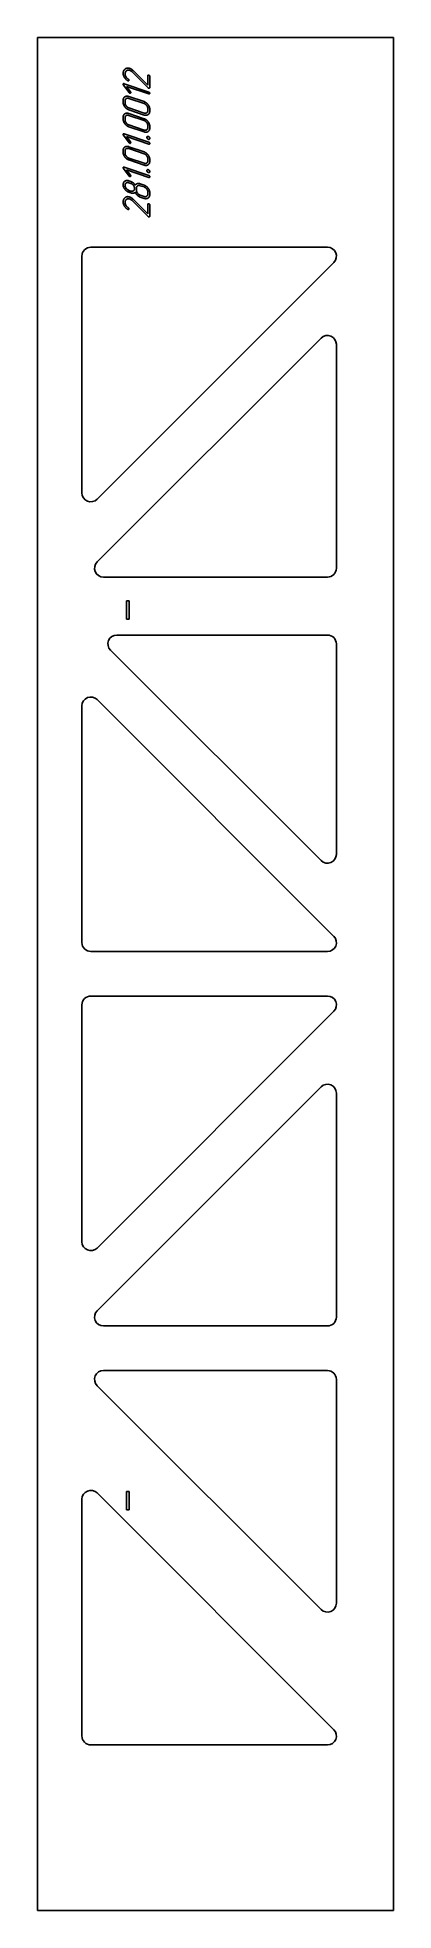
# Model space of a CAD drawing. Header units: millimetres. Extents: x 76 to 476, y 74 to 2178.
import ezdxf

# ---------------------------------------------------------------- set-up
doc = ezdxf.new("R2010")
doc.units = ezdxf.units.MM
doc.linetypes.add('K5LT_BASIC', pattern=[0])
doc.layers.add('Engraving', color=7, linetype='Continuous')

msp = doc.modelspace()

# ---------------------------------------------------------------- linework, layer by layer
at = {"color": 150, "linetype": 'K5LT_BASIC', "lineweight": 25, "true_color": 0x0080ff}
for p, q in [((75.9, 2177.6), (75.9, 74.3)), ((75.9, 2177.6), (475.9, 2177.6)), ((475.9, 2177.6), (475.9, 74.3)), ((401.8, 1942.1), (135.9, 1942.1)), ((125.9, 1932.1), (125.9, 1666.2)), ((143, 1659.2), (408.9, 1925)), ((394.6, 1840), (143, 1588.7)), ((411.7, 1581.6), (411.7, 1833)), ((150.1, 1571.6), (401.7, 1571.6)), ((178.9, 1544.9), (175.9, 1544.9)), ((175.9, 1544.9), (175.9, 1524.4)), ((178.9, 1524.4), (178.9, 1544.9)), ((175.9, 1524.4), (178.9, 1524.4)), ((401.7, 1506.6), (165.1, 1506.6)), ((411.7, 1260.3), (411.7, 1496.6)), ((158, 1489.6), (394.6, 1253.2)), ((408.9, 1168.2), (143, 1434.1)), ((125.9, 1427), (125.9, 1161.2)), ((135.9, 1151.2), (401.8, 1151.2)), ((401.8, 1101.2), (135.9, 1101.2)), ((125.9, 1091.2), (125.9, 825.3)), ((143, 818.2), (408.9, 1084.1)), ((394.6, 999.1), (143, 747.8)), ((411.7, 740.7), (411.7, 992.1)), ((150.1, 730.7), (401.7, 730.7)), ((401.7, 680.7), (150.1, 680.7)), ((143, 663.6), (394.6, 412.3)), ((411.7, 419.4), (411.7, 670.7)), ((125.9, 536.1), (125.9, 270.3)), ((408.9, 277.3), (143, 543.2)), ((175.9, 544.9), (175.9, 524.4)), ((178.9, 544.9), (175.9, 544.9)), ((178.9, 524.4), (178.9, 544.9)), ((175.9, 524.4), (178.9, 524.4)), ((135.9, 260.3), (401.8, 260.3)), ((475.9, 74.3), (75.9, 74.3))]:
    msp.add_line(p, q, dxfattribs=at)
for centre, start, end in [((135.9, 1932.1), 90, 180), ((401.8, 1932.1), 315, 90), ((401.7, 1833), 0, 134.9746), ((135.9, 1666.2), 180, 315), ((150.1, 1581.6), 134.9746, 270), ((401.7, 1581.6), 270, 0), ((165.1, 1496.6), 90, 225.0254), ((401.7, 1496.6), 0, 90), ((135.9, 1427), 45, 180), ((401.7, 1260.3), 225.0254, 0), ((135.9, 1161.2), 180, 270), ((401.8, 1161.2), 270, 45), ((135.9, 1091.2), 90, 180), ((401.8, 1091.2), 315, 90), ((401.7, 992.1), 0, 134.9746), ((135.9, 825.3), 180, 315), ((150.1, 740.7), 134.9746, 270), ((401.7, 740.7), 270, 0), ((150.1, 670.7), 90, 225.0254), ((401.7, 670.7), 0, 90), ((135.9, 536.1), 45, 180), ((401.7, 419.4), 225.0254, 0), ((401.8, 270.3), 270, 45), ((135.9, 270.3), 180, 270)]:
    msp.add_arc(centre, 10, start, end, dxfattribs=at)
at = {"layer": 'Engraving', "color": 150, "linetype": 'K5LT_BASIC', "lineweight": 25, "true_color": 0x0080ff}
for p, q in [((201, 2116.3), (173.3, 2125.7)), ((177.3, 2129), (177.6, 2128.8)), ((181.1, 2139.9), (181.9, 2139.3)), ((181.9, 2139.3), (182.7, 2138.6)), ((182.7, 2138.6), (200.4, 2120.9)), ((199.9, 2123.9), (183.9, 2140)), ((199.9, 2134.7), (199.9, 2123.9)), ((202.1, 2121.2), (202.1, 2133.9)), ((172.2, 2107), (172.2, 2104.9)), ((172.5, 2124.2), (178.9, 2115.6)), ((174.3, 2106.3), (174.3, 2104.2)), ((180.4, 2116.6), (175.8, 2122.7)), ((175.8, 2122.7), (201, 2114.2)), ((195.7, 2105.5), (178.6, 2111.3)), ((195.7, 2103.4), (178.6, 2109.2)), ((172.2, 2088), (172.2, 2085.9)), ((174.3, 2087.3), (174.3, 2085.1)), ((178.6, 2098.5), (195.7, 2092.7)), ((178.6, 2096.3), (195.7, 2090.5)), ((195.7, 2086.4), (178.6, 2092.2)), ((195.7, 2084.3), (178.6, 2090.1)), ((199.9, 2095.5), (199.9, 2097.6)), ((202.1, 2094.8), (202.1, 2096.9)), ((172.5, 2067.8), (178.9, 2059.3)), ((201, 2060), (173.3, 2069.4)), ((180.4, 2060.3), (175.8, 2066.4)), ((175.8, 2066.4), (201, 2057.8)), ((178.6, 2079.4), (195.7, 2073.6)), ((178.6, 2077.3), (195.7, 2071.5)), ((199.9, 2076.4), (199.9, 2078.6)), ((202.1, 2075.7), (202.1, 2077.9)), ((172.2, 2050.7), (172.2, 2048.6)), ((174.3, 2050), (174.3, 2047.8)), ((195.7, 2049.1), (178.6, 2054.9)), ((195.7, 2047), (178.6, 2052.8)), ((178.6, 2042.1), (195.7, 2036.3)), ((199.9, 2039.1), (199.9, 2041.3)), ((202.1, 2038.4), (202.1, 2040.5)), ((172.5, 2030.5), (178.9, 2022)), ((201, 2022.7), (173.3, 2032.1)), ((180.4, 2023), (175.8, 2029.1)), ((175.8, 2029.1), (201, 2020.5)), ((178.6, 2040), (195.7, 2034.2)), ((172.2, 2012.3), (172.2, 2011.6)), ((172.2, 2011.6), (172.3, 2010.9)), ((172.3, 2010.9), (172.6, 2009.7)), ((177.2, 2016.9), (176.1, 2017)), ((177.9, 2016.8), (177.2, 2016.9)), ((178.6, 2016.5), (177.9, 2016.8)), ((180.8, 2015.8), (178.6, 2016.5)), ((180.8, 2013.7), (178.6, 2014.4)), ((178.6, 2005.9), (180.8, 2005.1)), ((178.6, 2003.8), (180.7, 2003)), ((187.1, 2008.3), (187.1, 2006.2)), ((195.7, 2011.8), (191.4, 2013.3)), ((195.7, 2009.7), (191.4, 2011.1)), ((191.4, 2000.5), (195.7, 1999)), ((191.4, 1998.3), (195.7, 1996.9)), ((199.9, 2001.8), (199.9, 2004)), ((202.1, 2001.1), (202.1, 2003.2)), ((177.3, 1984.5), (177.6, 1984.3)), ((181.1, 1995.4), (181.9, 1994.9)), ((181.9, 1994.9), (182.7, 1994.1)), ((182.7, 1994.1), (200.4, 1976.4)), ((199.9, 1979.5), (183.9, 1995.5)), ((199.9, 1990.2), (199.9, 1979.5)), ((202.1, 1976.7), (202.1, 1989.5))]:
    msp.add_line(p, q, dxfattribs=at)
for points in [[(174.3, 2142.1), (172.2, 2140.4), (172.2, 2137.4)], [(172.2, 2137.4), (172.2, 2135.2), (173.4, 2133.1)], [(172.5, 2125.7), (172.2, 2125.4), (172.2, 2125)], [(172.2, 2125), (172.2, 2124.6), (172.5, 2124.2)], [(173.3, 2125.7), (172.8, 2125.9), (172.5, 2125.7)], [(173.4, 2133.1), (174.7, 2130.8), (177.3, 2129)], [(179.5, 2142.9), (176.5, 2143.9), (174.3, 2142.1)], [(174.4, 2136.8), (174.4, 2137.8), (174.8, 2138.7)], [(175.2, 2133.7), (174.4, 2135.3), (174.4, 2136.8)], [(174.8, 2138.7), (175.2, 2139.6), (175.9, 2140.2)], [(178, 2130.7), (176, 2132.2), (175.2, 2133.7)], [(175.9, 2140.2), (177.4, 2141.4), (179.5, 2140.7)], [(177.6, 2128.8), (178.1, 2128.6), (178.4, 2128.9)], [(178.5, 2130.2), (178.3, 2130.5), (178, 2130.7)], [(178.4, 2128.9), (178.7, 2129.1), (178.7, 2129.5)], [(178.7, 2129.5), (178.6, 2129.9), (178.5, 2130.2)], [(181.6, 2141.9), (180.6, 2142.5), (179.5, 2142.9)], [(179.5, 2140.7), (180.3, 2140.4), (181.1, 2139.9)], [(183.9, 2140), (182.6, 2141.2), (181.6, 2141.9)], [(200.3, 2135.3), (199.9, 2135.1), (199.9, 2134.7)], [(201, 2135.4), (200.6, 2135.5), (200.3, 2135.3)], [(201.7, 2134.8), (201.4, 2135.2), (201, 2135.4)], [(202.1, 2133.9), (202.1, 2134.5), (201.7, 2134.8)], [(174.1, 2110.9), (172.2, 2109.7), (172.2, 2107)], [(172.2, 2104.9), (172.2, 2102.2), (174.1, 2099.7)], [(178.6, 2111.3), (175.9, 2112.2), (174.1, 2110.9)], [(175.6, 2108.9), (174.3, 2108.1), (174.3, 2106.3)], [(174.3, 2104.2), (174.3, 2102.4), (175.6, 2100.8)], [(178.6, 2109.2), (176.9, 2109.7), (175.6, 2108.9)], [(178.9, 2115.6), (179.5, 2115.1), (179.7, 2115.1)], [(179.7, 2115.1), (180.1, 2114.9), (180.4, 2115.1)], [(180.7, 2115.8), (180.7, 2116.2), (180.4, 2116.6)], [(180.4, 2115.1), (180.7, 2115.3), (180.7, 2115.8)], [(200.2, 2102.1), (198.3, 2104.6), (195.7, 2105.5)], [(198.7, 2101), (197.5, 2102.7), (195.7, 2103.4)], [(200.4, 2120.9), (200.6, 2120.6), (200.9, 2120.5)], [(200.9, 2120.5), (201.4, 2120.4), (201.7, 2120.6)], [(201.8, 2115.7), (201.5, 2116.1), (201, 2116.3)], [(201, 2114.2), (201.5, 2114), (201.8, 2114.2)], [(201.7, 2120.6), (202.1, 2120.8), (202.1, 2121.2)], [(202.1, 2114.9), (202.1, 2115.4), (201.8, 2115.7)], [(201.8, 2114.2), (202.1, 2114.7), (202.1, 2114.9)], [(174.1, 2091.9), (172.2, 2090.6), (172.2, 2088)], [(172.2, 2085.9), (172.2, 2083.2), (174.1, 2080.7)], [(174.1, 2099.7), (176, 2097.2), (178.6, 2096.3)], [(178.6, 2092.2), (175.9, 2093.1), (174.1, 2091.9)], [(175.6, 2089.9), (174.3, 2089), (174.3, 2087.3)], [(174.3, 2085.1), (174.3, 2083.4), (175.6, 2081.7)], [(175.6, 2100.8), (176.8, 2099.1), (178.6, 2098.5)], [(178.6, 2090.1), (176.9, 2090.7), (175.6, 2089.9)], [(195.7, 2092.7), (197.4, 2092.1), (198.7, 2093)], [(195.7, 2090.5), (198.3, 2089.6), (200.2, 2091)], [(200.2, 2083), (198.3, 2085.6), (195.7, 2086.4)], [(198.7, 2082), (197.5, 2083.7), (195.7, 2084.3)], [(199.9, 2097.6), (199.9, 2099.4), (198.7, 2101)], [(198.7, 2093), (199.9, 2093.8), (199.9, 2095.5)], [(202.1, 2096.9), (202.1, 2099.6), (200.2, 2102.1)], [(200.2, 2091), (202.1, 2092.3), (202.1, 2094.8)], [(202.1, 2077.9), (202.1, 2080.5), (200.2, 2083)], [(172.5, 2069.3), (172.2, 2069.1), (172.2, 2068.7)], [(172.2, 2068.7), (172.2, 2068.2), (172.5, 2067.8)], [(173.3, 2069.4), (172.8, 2069.5), (172.5, 2069.3)], [(174.1, 2080.7), (176, 2078.2), (178.6, 2077.3)], [(175.6, 2081.7), (176.8, 2080), (178.6, 2079.4)], [(195.7, 2073.6), (197.4, 2073), (198.7, 2073.9)], [(195.7, 2071.5), (198.3, 2070.6), (200.2, 2071.9)], [(199.9, 2078.6), (199.9, 2080.3), (198.7, 2082)], [(198.7, 2073.9), (199.9, 2074.8), (199.9, 2076.4)], [(199.4, 2066.3), (198.9, 2066), (198.9, 2065.4)], [(198.9, 2065.4), (198.9, 2064.6), (199.5, 2064)], [(200.5, 2066.4), (199.9, 2066.6), (199.4, 2066.3)], [(199.5, 2064), (200.1, 2063.4), (200.5, 2063.3)], [(200.2, 2071.9), (202.1, 2073.3), (202.1, 2075.7)], [(201.5, 2065.7), (201, 2066.3), (200.5, 2066.4)], [(200.5, 2063.3), (201.1, 2063), (201.6, 2063.3)], [(202.1, 2064.3), (202.1, 2065.1), (201.5, 2065.7)], [(201.6, 2063.3), (202.1, 2063.6), (202.1, 2064.3)], [(174.1, 2054.6), (172.2, 2053.3), (172.2, 2050.7)], [(172.2, 2048.6), (172.2, 2045.9), (174.1, 2043.4)], [(178.6, 2054.9), (175.9, 2055.8), (174.1, 2054.6)], [(174.1, 2043.4), (176, 2040.9), (178.6, 2040)], [(175.6, 2052.6), (174.3, 2051.7), (174.3, 2050)], [(174.3, 2047.8), (174.3, 2046.1), (175.6, 2044.4)], [(178.6, 2052.8), (176.9, 2053.4), (175.6, 2052.6)], [(175.6, 2044.4), (176.8, 2042.7), (178.6, 2042.1)], [(178.9, 2059.3), (179.5, 2058.8), (179.7, 2058.7)], [(179.7, 2058.7), (180.1, 2058.6), (180.4, 2058.8)], [(180.7, 2059.4), (180.7, 2059.8), (180.4, 2060.3)], [(180.4, 2058.8), (180.7, 2059), (180.7, 2059.4)], [(200.2, 2045.7), (198.3, 2048.2), (195.7, 2049.1)], [(198.7, 2044.7), (197.5, 2046.4), (195.7, 2047)], [(199.9, 2041.3), (199.9, 2043), (198.7, 2044.7)], [(202.1, 2040.5), (202.1, 2043.2), (200.2, 2045.7)], [(201.8, 2059.4), (201.5, 2059.8), (201, 2060)], [(201, 2057.8), (201.5, 2057.6), (201.8, 2057.9)], [(202.1, 2058.5), (202.1, 2059), (201.8, 2059.4)], [(201.8, 2057.9), (202.1, 2058.3), (202.1, 2058.5)], [(172.5, 2032), (172.2, 2031.8), (172.2, 2031.3)], [(172.2, 2031.3), (172.2, 2030.9), (172.5, 2030.5)], [(173.3, 2032.1), (172.8, 2032.2), (172.5, 2032)], [(178.9, 2022), (179.5, 2021.5), (179.7, 2021.4)], [(179.7, 2021.4), (180.1, 2021.2), (180.4, 2021.5)], [(180.7, 2022.1), (180.7, 2022.5), (180.4, 2023)], [(180.4, 2021.5), (180.7, 2021.7), (180.7, 2022.1)], [(195.7, 2036.3), (197.4, 2035.7), (198.7, 2036.6)], [(195.7, 2034.2), (198.3, 2033.3), (200.2, 2034.6)], [(198.7, 2036.6), (199.9, 2037.5), (199.9, 2039.1)], [(199.4, 2029), (198.9, 2028.7), (198.9, 2028.1)], [(198.9, 2028.1), (198.9, 2027.3), (199.5, 2026.7)], [(200.5, 2029.1), (199.9, 2029.3), (199.4, 2029)], [(199.5, 2026.7), (200.1, 2026.1), (200.5, 2025.9)], [(200.2, 2034.6), (202.1, 2036), (202.1, 2038.4)], [(201.5, 2028.4), (201, 2028.9), (200.5, 2029.1)], [(200.5, 2025.9), (201.1, 2025.7), (201.6, 2026)], [(201.8, 2022.1), (201.5, 2022.5), (201, 2022.7)], [(201, 2020.5), (201.5, 2020.3), (201.8, 2020.6)], [(202.1, 2027), (202.1, 2027.8), (201.5, 2028.4)], [(201.6, 2026), (202.1, 2026.3), (202.1, 2027)], [(202.1, 2021.2), (202.1, 2021.7), (201.8, 2022.1)], [(201.8, 2020.6), (202.1, 2021), (202.1, 2021.2)], [(174.1, 2016.2), (172.2, 2014.9), (172.2, 2012.3)], [(172.6, 2009.7), (173.1, 2008.4), (174.1, 2007.2)], [(176.1, 2017), (175, 2016.9), (174.1, 2016.2)], [(174.1, 2007.2), (176.1, 2004.6), (178.6, 2003.8)], [(175.6, 2014.2), (174.3, 2013.4), (174.3, 2011.6)], [(174.3, 2011.6), (174.3, 2009.8), (175.6, 2008.2)], [(179.5, 1998.4), (176.5, 1999.5), (174.3, 1997.7)], [(178.6, 2014.4), (176.8, 2015), (175.6, 2014.2)], [(175.6, 2008.2), (176.8, 2006.5), (178.6, 2005.9)], [(181.6, 1997.4), (180.6, 1998.1), (179.5, 1998.4)], [(180.7, 2003), (182.3, 2002.5), (183.6, 2002.7)], [(183.5, 2014.3), (182.3, 2015.3), (180.8, 2015.8)], [(183.8, 2011.4), (182.6, 2013.1), (180.8, 2013.7)], [(180.8, 2005.1), (182.5, 2004.5), (183.8, 2005.4)], [(185.7, 2011.8), (184.7, 2013.3), (183.5, 2014.3)], [(183.6, 2002.7), (184.8, 2002.9), (185.7, 2003.7)], [(185, 2007.9), (185, 2009.7), (183.8, 2011.4)], [(183.8, 2005.4), (185, 2006.2), (185, 2007.9)], [(188, 2013.4), (186.4, 2013), (185.7, 2011.8)], [(185.7, 2003.7), (186.8, 2001.7), (188.3, 2000.3)], [(188.4, 2010.9), (187.1, 2010.1), (187.1, 2008.3)], [(187.1, 2006.2), (187.1, 2004.4), (188.4, 2002.7)], [(191.4, 2013.3), (189.6, 2013.9), (188, 2013.4)], [(188.3, 2000.3), (189.8, 1998.9), (191.4, 1998.3)], [(191.4, 2011.1), (189.6, 2011.7), (188.4, 2010.9)], [(188.4, 2002.7), (189.6, 2001.1), (191.4, 2000.5)], [(200.2, 2008.4), (198.3, 2010.9), (195.7, 2011.8)], [(198.7, 2007.4), (197.5, 2009.1), (195.7, 2009.7)], [(195.7, 1999), (197.4, 1998.4), (198.7, 1999.3)], [(199.9, 2004), (199.9, 2005.8), (198.7, 2007.4)], [(198.7, 1999.3), (199.9, 2000.2), (199.9, 2001.8)], [(202.1, 2003.2), (202.1, 2005.9), (200.2, 2008.4)], [(200.2, 1997.3), (202.1, 1998.7), (202.1, 2001.1)], [(174.3, 1997.7), (172.2, 1996), (172.2, 1992.9)], [(172.2, 1992.9), (172.2, 1990.7), (173.4, 1988.6)], [(173.4, 1988.6), (174.7, 1986.3), (177.3, 1984.5)], [(174.4, 1992.3), (174.4, 1993.4), (174.8, 1994.3)], [(175.2, 1989.3), (174.4, 1990.8), (174.4, 1992.3)], [(174.8, 1994.3), (175.2, 1995.2), (175.9, 1995.7)], [(178, 1986.3), (176, 1987.7), (175.2, 1989.3)], [(175.9, 1995.7), (177.4, 1996.9), (179.5, 1996.2)], [(177.6, 1984.3), (178.1, 1984.2), (178.4, 1984.4)], [(178.5, 1985.7), (178.3, 1986), (178, 1986.3)], [(178.4, 1984.4), (178.7, 1984.6), (178.7, 1985.1)], [(178.7, 1985.1), (178.6, 1985.5), (178.5, 1985.7)], [(179.5, 1996.2), (180.3, 1995.9), (181.1, 1995.4)], [(183.9, 1995.5), (182.6, 1996.7), (181.6, 1997.4)], [(195.7, 1996.9), (198.3, 1996), (200.2, 1997.3)], [(200.3, 1990.8), (199.9, 1990.6), (199.9, 1990.2)], [(201, 1990.9), (200.6, 1991), (200.3, 1990.8)], [(201.7, 1990.4), (201.4, 1990.8), (201, 1990.9)], [(202.1, 1989.5), (202.1, 1990), (201.7, 1990.4)], [(200.4, 1976.4), (200.6, 1976.2), (200.9, 1976.1)], [(200.9, 1976.1), (201.4, 1975.9), (201.7, 1976.1)], [(201.7, 1976.1), (202.1, 1976.4), (202.1, 1976.7)]]:
    msp.add_open_spline(points, degree=2, dxfattribs=at)

doc.saveas('drawing.dxf')
